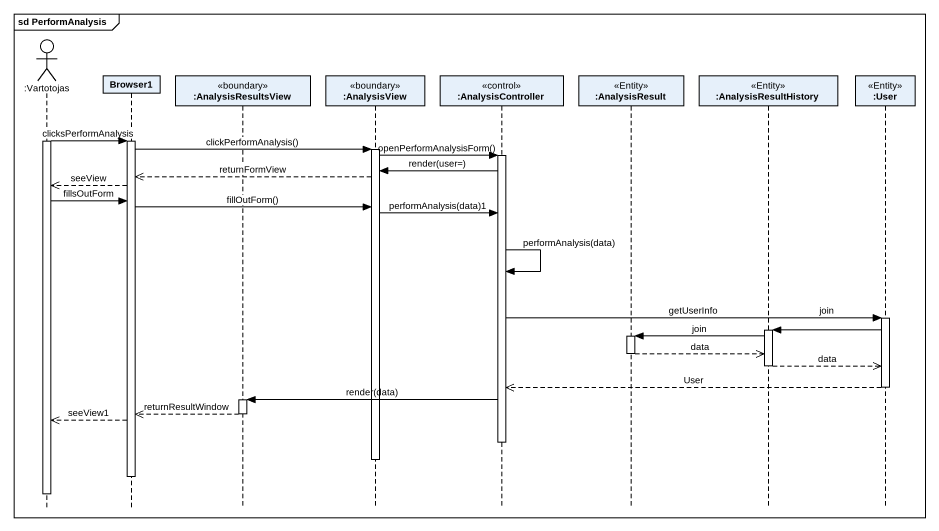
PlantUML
@startuml
mainframe sd PerformAnalysis
hide footbox
actor ":Vartotojas" as Vartotojas
participant Browser1
participant ":AnalysisResultsView" as AnalysisResultsView <<boundary>>
participant ":AnalysisView" as AnalysisView <<boundary>>
participant ":AnalysisController" as AnalysisController <<control>>
participant ":AnalysisResult" as AnalysisResult <<Entity>>
participant ":AnalysisResultHistory" as AnalysisResultHistory <<Entity>>
participant ":User" as User <<Entity>>

activate Vartotojas
Vartotojas -> Browser1 : clicksPerformAnalysis
activate Browser1
Browser1 -> AnalysisView : clickPerformAnalysis()
activate AnalysisView
AnalysisView -> AnalysisController : openPerformAnalysisForm()
activate AnalysisController
AnalysisController -> AnalysisView : render(user=)
AnalysisView -->> Browser1 : returnFormView
Browser1 -->> Vartotojas : seeView
Vartotojas -> Browser1 : fillsOutForm
Browser1 -> AnalysisView : fillOutForm()
AnalysisView -> AnalysisController : performAnalysis(data)1
AnalysisController -> AnalysisController : performAnalysis(data)
AnalysisController -> User : getUserInfo
activate User
User -> AnalysisResultHistory : join
activate AnalysisResultHistory
AnalysisResultHistory -> AnalysisResult : join
activate AnalysisResult
AnalysisResult -->> AnalysisResultHistory : data
deactivate AnalysisResult
AnalysisResultHistory -->> User : data
deactivate AnalysisResultHistory
User -->> AnalysisController : User
deactivate User
AnalysisController -> AnalysisResultsView : render(data)
activate AnalysisResultsView
AnalysisResultsView -->> Browser1 : returnResultWindow
deactivate AnalysisResultsView
Browser1 -->> Vartotojas : seeView1
deactivate AnalysisController
deactivate AnalysisView
deactivate Browser1
deactivate Vartotojas
@enduml
